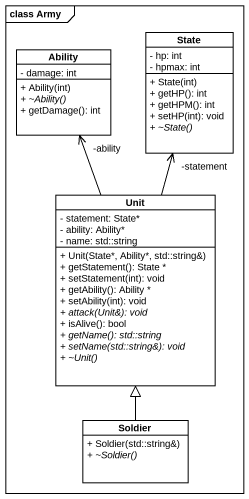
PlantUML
@startuml
mainframe class Army
hide circle
hide empty members
skinparam classAttributeIconSize 0
class Ability {
  - damage: int
  + Ability(int)
  {abstract} + ~Ability()
  + getDamage(): int
}
class "State" as State_ {
  - hp: int
  - hpmax: int
  + State(int)
  + getHP(): int
  + getHPM(): int
  + setHP(int): void
  {abstract} + ~State()
}
class Unit {
  - statement: State*
  - ability: Ability*
  - name: std::string
  + Unit(State*, Ability*, std::string&)
  + getStatement(): State *
  + setStatement(int): void
  + getAbility(): Ability *
  + setAbility(int): void
  {abstract} + attack(Unit&): void
  + isAlive(): bool
  {abstract} + getName(): std::string
  {abstract} + setName(std::string&): void
  {abstract} + ~Unit()
}
class Soldier {
  + Soldier(std::string&)
  {abstract} + ~Soldier()
}
Unit -up-> "-ability" Ability
Unit -up-> "-statement" State_
Soldier -up-|> Unit
@enduml
